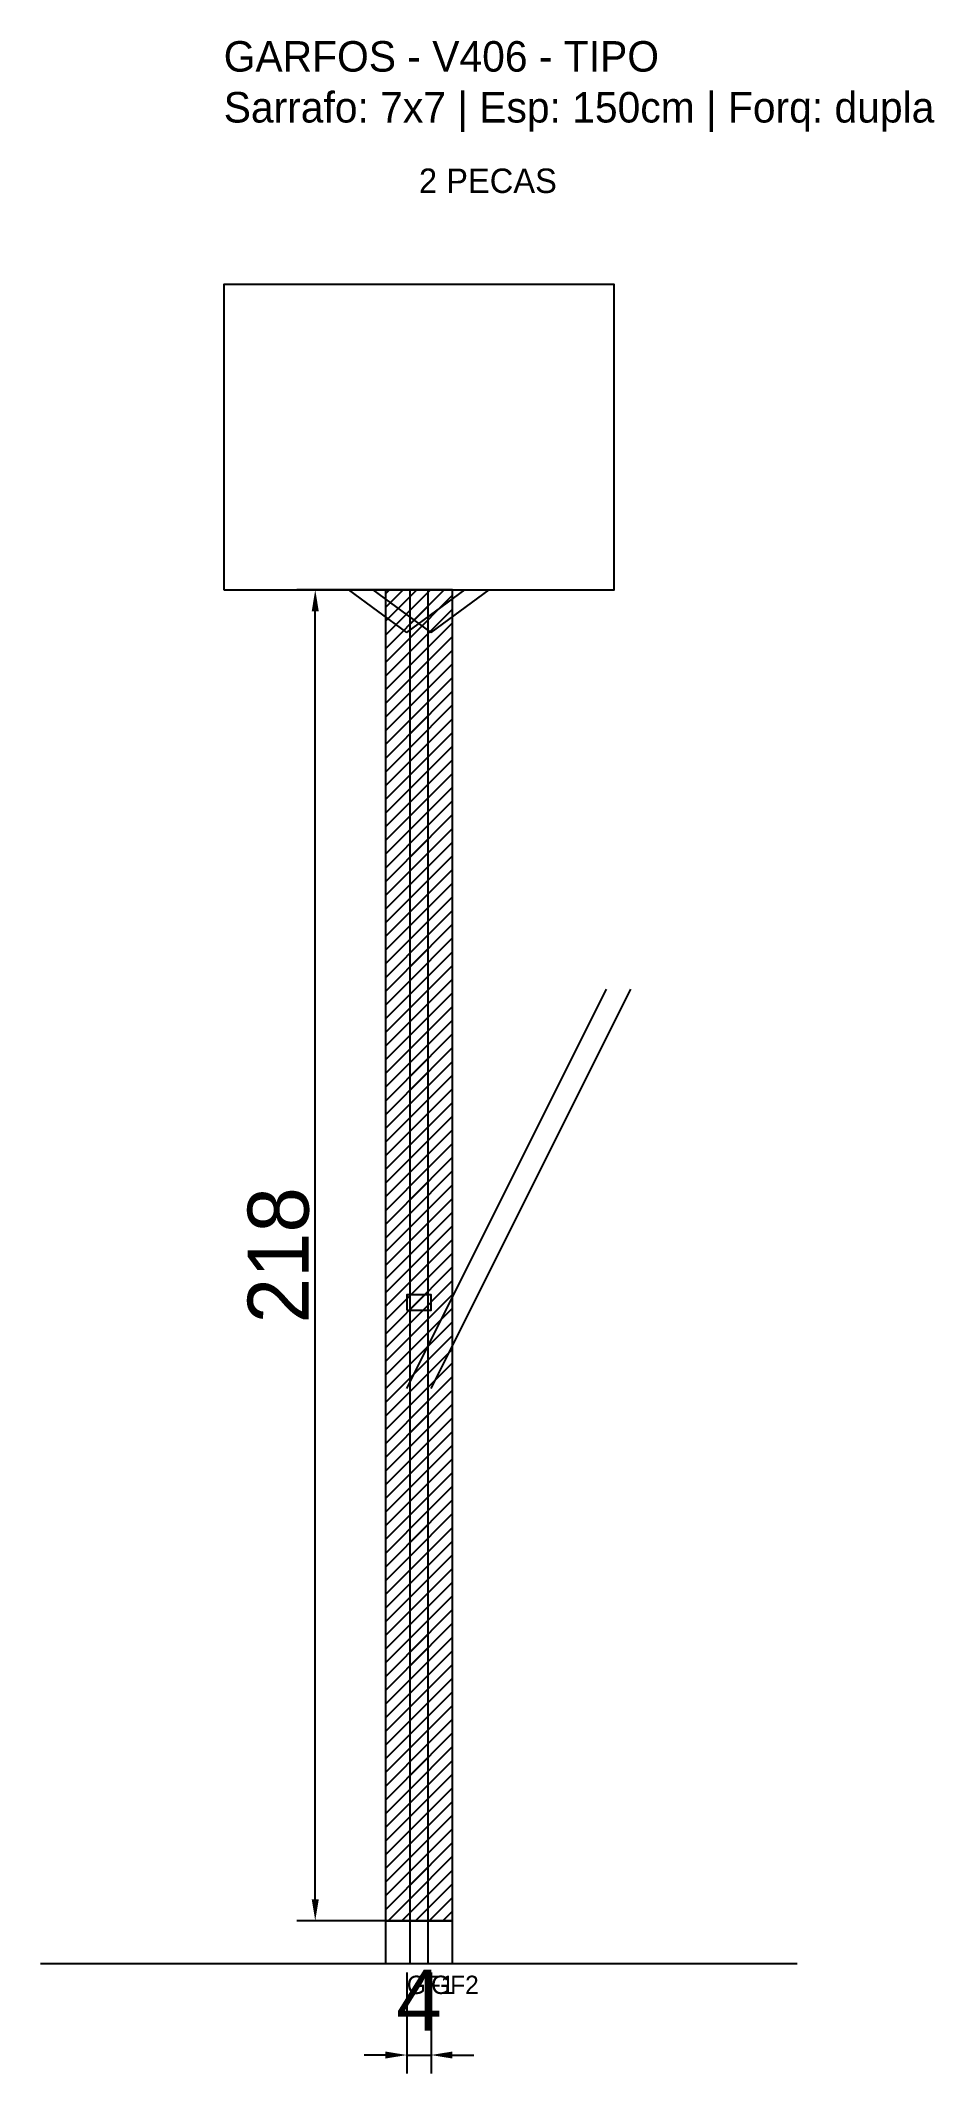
# Model space of a CAD drawing. Header units: metres. Extents: x -30 to 116, y -25 to 308.
import ezdxf

# ---------------------------------------------------------------- set-up
doc = ezdxf.new("R2010")
doc.units = ezdxf.units.M
for name, color, linetype in [('BARRA_ANCORAGEM', 1, 'Continuous'), ('COTA', 241, 'Continuous'), ('GARFOS OK', 3, 'Continuous'), ('NOME DA VIGA', 6, 'Continuous'), ('SARR_7x7', 40, 'Continuous'), ('TIRAS REESCORAMENTO', 252, 'Continuous'), ('VIGAS', 3, 'Continuous')]:
    doc.layers.add(name, color=color, linetype=linetype)
doc.dimstyles.new('EZ DXF', dxfattribs={"dimtxt": 10, "dimasz": 3.5, "dimexe": 3, "dimexo": 1.5, "dimgap": 1, "dimtad": 1, "dimdec": 1, "dimdsep": 46, "dimcen": 2.5, "dimazin": 3, "dimtfac": 1, "dimtmove": 0, "dimatfit": 3})

msp = doc.modelspace()

# ---------------------------------------------------------------- hatches: boundary and pattern name
at = {"layer": 'COTA'}
h = msp.add_hatch(dxfattribs=at)
h.set_pattern_fill('ANSI31', scale=0.5)
h.paths.add_polyline_path([(26.5, 0), (33.5, 0), (33.5, 218), (26.5, 218)])
h = msp.add_hatch(dxfattribs=at)
h.set_pattern_fill('ANSI31', scale=0.5)
h.paths.add_polyline_path([(30.490205, 0), (37.490205, 0), (37.490205, 218), (30.490205, 218)])

# ---------------------------------------------------------------- linework, layer by layer
at = {"layer": 'BARRA_ANCORAGEM'}
for p, q in [((30, 87.2), (62.7, 152.6)), ((33.990205, 87.2), (66.690205, 152.6))]:
    msp.add_line(p, q, dxfattribs=at)
at = {"layer": 'GARFOS OK'}
for p, q in [((30, 211), (20.5, 218)), ((20.5, 218), (39.5, 218)), ((33.990205, 211), (24.490205, 218)), ((24.490205, 218), (43.490205, 218)), ((30, 211), (39.5, 218)), ((33.990205, 211), (43.490205, 218))]:
    msp.add_line(p, q, dxfattribs=at)
at = {"layer": 'GARFOS OK', "linetype": 'CONTINUOUS'}
msp.add_line((-30, -7), (93.990205, -7), dxfattribs=at)
at = {"layer": 'GARFOS OK'}
for points in [[(26.5, 0), (33.5, 0), (33.5, 218), (26.5, 218), (26.5, 0)], [(30.490205, 0), (37.490205, 0), (37.490205, 218), (30.490205, 218), (30.490205, 0)]]:
    msp.add_lwpolyline(points, dxfattribs=at)
at = {"layer": 'SARR_7x7'}
for points in [[(26.5, -7), (33.5, -7), (33.5, 0), (26.5, 0), (26.5, -7)], [(30.490205, -7), (37.490205, -7), (37.490205, 0), (30.490205, 0), (30.490205, -7)]]:
    msp.add_lwpolyline(points, dxfattribs=at)
at = {"layer": 'TIRAS REESCORAMENTO'}
msp.add_lwpolyline([(30, 100), (33.990205, 100), (33.990205, 102.5), (30, 102.5), (30, 100)], dxfattribs=at)
at = {"layer": 'VIGAS'}
msp.add_lwpolyline([(0, 218), (63.990205, 218), (63.990205, 268), (0, 268), (0, 218)], dxfattribs=at)

# ---------------------------------------------------------------- texts
at = {"layer": 'NOME DA VIGA'}
for s, height, p in [('2 PECAS', 4, (31.995103, 283)), ('GF1', 3, (30, -12)), ('GF2', 3, (33.990205, -12))]:
    msp.add_text(s, height=height, dxfattribs=at).set_placement(p)
at = {"layer": 'NOME DA VIGA', "insert": (0, 293), "char_height": 5, "attachment_point": 7}
msp.add_mtext('GARFOS - V406 - TIPO\\PSarrafo: 7x7 | Esp: 150cm | Forq: dupla', dxfattribs=at)

# ---------------------------------------------------------------- dimensions: what is measured, and where the dimension line sits
at = {"layer": 'COTA'}
msp.add_linear_dim(base=(15, 0), p1=(30, 0), p2=(30, 218), angle=90, dimstyle='EZ DXF', dxfattribs=at).render()
msp.add_linear_dim(base=(30, -22), p1=(30, -7), p2=(33.990205, -7), dimstyle='EZ DXF', dxfattribs=at).render()

doc.saveas('drawing.dxf')
